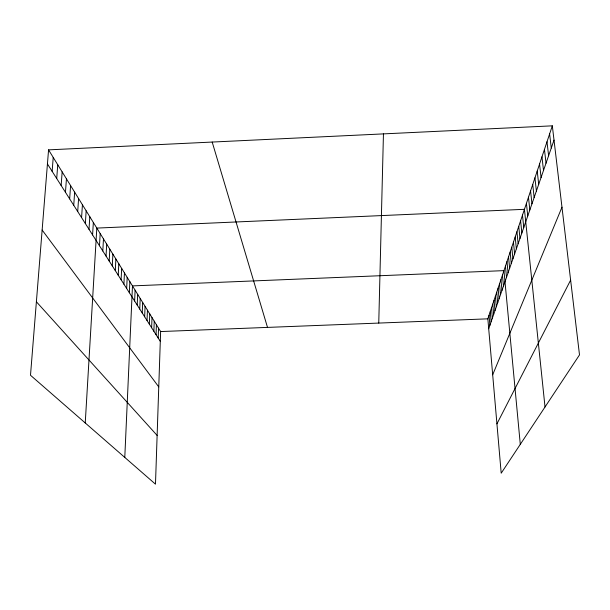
<?xml version="1.0" encoding="UTF-8"?>
<svg xmlns="http://www.w3.org/2000/svg" width="610" height="610" viewBox="0 0 610 610"><rect width="100%" height="100%" fill="white"/><g stroke="black" fill="none" stroke-linecap="round" stroke-linejoin="round"><path stroke-width="0.91" d="M378.757 323.071L383.446 133.887M158.203 338.07L158.539 328.172M48.564 149.862L160.628 331.558L155.481 484.165L30.5 375.257L48.564 149.862L552.324 125.835L579.5 354.906L501.199 473.2L487.847 318.832L552.324 125.835M153.873 331.26L154.238 321.188M156.061 334.699L156.412 324.718M149.358 324.177L149.755 313.921M151.638 327.753L152.02 317.589M147.033 320.517L147.437 310.17M142.237 312.968L142.664 302.423M144.661 316.781L145.073 306.334M137.22 305.084L137.677 294.348M139.751 309.072L140.201 298.427M134.627 301.012L135.107 290.169M129.35 292.716L129.861 281.667M124.783 457.416L132.469 285.899L503.951 270.634L520.292 444.354M123.914 284.176L124.455 272.906M126.666 288.492L127.185 277.337M121.108 279.754L121.664 268.385M118.233 275.24L118.813 263.749M112.278 265.876L112.896 254.164M115.29 270.611L115.885 259.014M109.19 261.027L109.83 249.193M106.033 256.063L106.697 244.107M99.483 245.761L100.185 233.561M102.8 250.977L103.479 238.899M85.24 422.959L96.815 228.087L524.432 209.314L545.02 406.992M92.59 234.934L93.353 222.475M89.014 229.314L89.8 216.718M85.347 223.542L86.162 210.816M81.58 217.625L82.426 204.754M77.714 211.54L78.583 198.532M73.741 205.296L74.641 192.142M69.662 198.883L70.592 185.585M65.461 192.28L66.437 178.837M61.145 185.501L62.159 171.898M56.707 178.524L57.752 164.761M52.14 171.341L53.222 157.418M488.701 328.744L554.017 140.117M492.689 374.784L561.978 207.194M496.929 423.866L570.625 280.12M160.628 331.558L487.847 318.832M36.386 301.775L157.128 435.426M42.136 230.031L158.76 386.9M47.435 163.945L160.3 341.371M212.188 142.054L267.508 327.402M549.618 133.925L551.272 148.039M546.995 141.779L548.611 155.733M544.448 149.412L546.026 163.205M541.97 156.823L543.51 170.457M539.56 164.029L541.07 177.51M537.219 171.036L538.699 184.365M534.947 177.845L536.388 191.029M532.728 184.479L534.139 197.518M530.57 190.938L531.958 203.831M528.473 197.221L529.831 209.977M526.43 203.344L527.757 215.97M522.488 215.132L523.761 227.492M520.597 220.805L521.847 233.035M518.744 226.34L519.972 238.441M516.944 231.739L518.142 243.718M515.183 237.008L516.365 248.872M513.46 242.155L514.619 253.897M511.782 247.18L512.918 258.808M510.143 252.09L511.264 263.596M508.542 256.879L509.64 268.286M506.979 261.568L508.054 272.861M505.446 266.151L506.506 277.337M502.442 275.148L503.463 286.12M500.962 279.563L501.969 290.429M499.521 283.879L500.513 294.638M498.111 288.103L499.087 298.763M496.731 292.228L497.691 302.796M495.381 296.277L496.326 306.738M494.062 300.234L494.984 310.604M492.766 304.108L493.681 314.386M491.5 307.905L492.392 318.084M490.257 311.618L491.141 321.714M489.037 315.263L489.906 325.267"/></g></svg>
